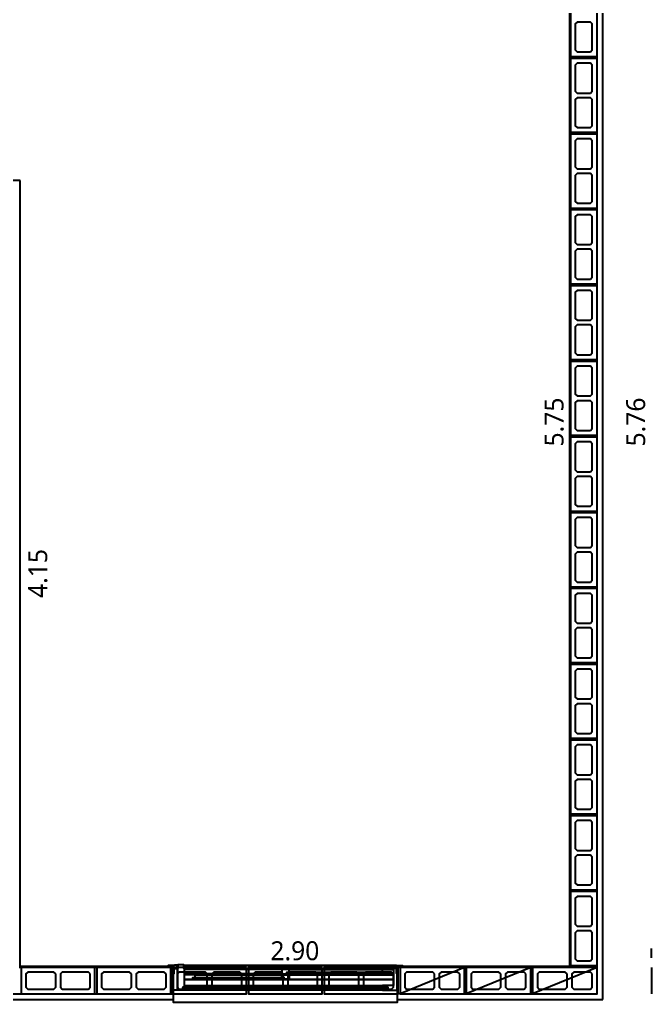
# Model space of a CAD drawing. Header units: millimetres. Extents: x -16.5 to 79.8, y -29.3 to 65.7.
# Drawn here: x 14.97 to 18.31, y -11.16 to -5.97 of the extents above; entities that cross this region are included whole.
import ezdxf

# ---------------------------------------------------------------- set-up
doc = ezdxf.new("R2010")
doc.units = ezdxf.units.MM
doc.header["$LTSCALE"] = 20
doc.linetypes.add('HIDDEN', pattern=[0.375, 0.25, -0.125])
for name, color, linetype in [('ARQ-STA - COTAS_ALVENARIA', 1, 'Continuous'), ('ARQ-STA - JANELAS', 4, 'Continuous'), ('ARQ-STA - REVESTIMENTOS', 4, 'Continuous'), ('ESTRUTURA - ARQ-STA - ALVENARIA_ESTRUTURAL', 5, 'Continuous'), ('ESTRUTURA - ARQ-STA - BLOCOS_ESTRUTURAIS', 250, 'Continuous')]:
    doc.layers.add(name, color=color, linetype=linetype)
doc.styles.add('COTAS', font='segoeuil.ttf')

msp = doc.modelspace()

# ---------------------------------------------------------------- hatches: boundary and pattern name
at = {"layer": 'ARQ-STA - JANELAS', "true_color": 0xaeeae5}
h = msp.add_hatch(color=254, dxfattribs=at)
h.dxf.hatch_style = 1
h.paths.add_polyline_path([(15.8887, -11.033), (16.364, -11.033), (16.364, -11.037), (15.8887, -11.037)])
h.paths.add_polyline_path([(16.3853, -11.0049), (16.8991, -11.0049), (16.8991, -11.0089), (16.3853, -11.0089)])

# ---------------------------------------------------------------- linework, layer by layer
at = {"layer": 'ARQ-STA - COTAS_ALVENARIA', "color": 250}
for p, q in [((18.3065, -10.93), (18.3065, -10.88)), ((18.3065, -10.98), (18.3065, -11.12)), ((18.3065, -10.98), (18.3065, -11.12))]:
    msp.add_line(p, q, dxfattribs=at)
at = {"layer": 'ARQ-STA - JANELAS', "color": 1}
for points in [[(15.7898, -10.9705), (15.757, -10.9705), (15.757, -10.975), (15.7848, -10.975), (15.7848, -11.0119), (15.7878, -11.0119), (15.7878, -10.9857), (15.8032, -10.9857), (15.8032, -10.9684), (15.7898, -10.9684)], [(15.7848, -11.1006), (15.7848, -11.0119), (15.7878, -11.0119), (15.7878, -10.9857), (15.8046, -10.9857), (15.8046, -11.1006)], [(15.8414, -10.9926), (15.8414, -11.0755), (15.861, -11.0755), (15.861, -11.0792), (15.8529, -11.0792), (15.8529, -11.0769), (15.841, -11.0769), (15.841, -11.0854), (15.833, -11.0854), (15.833, -11.0908), (15.841, -11.0908), (15.841, -11.0993), (15.8529, -11.0993), (15.8529, -11.097), (15.861, -11.097), (15.861, -11.1006), (15.8046, -11.1006), (15.8046, -10.9926), (15.806, -10.9926), (15.806, -10.9851), (15.8095, -10.9851), (15.8095, -10.9656), (15.8365, -10.9656), (15.8365, -10.9851), (15.84, -10.9851), (15.84, -10.9926)], [(16.9648, -11.1006), (16.9648, -11.0119), (16.9618, -11.0119), (16.9618, -10.9857), (16.945, -10.9857), (16.945, -11.0755), (16.8881, -11.0755), (16.8881, -11.0792), (16.8962, -11.0792), (16.8962, -11.0769), (16.9081, -11.0769), (16.9081, -11.0854), (16.9161, -11.0854), (16.9161, -11.0908), (16.9081, -11.0908), (16.9081, -11.0993), (16.8962, -11.0993), (16.8962, -11.097), (16.8881, -11.097), (16.8881, -11.1006)], [(16.9598, -10.9705), (16.9926, -10.9705), (16.9926, -10.975), (16.9648, -10.975), (16.9648, -11.0119), (16.9618, -11.0119), (16.9618, -10.9857), (16.9464, -10.9857), (16.9464, -10.9684), (16.9598, -10.9684)], [(16.394, -11.0418), (16.3556, -11.0418), (16.3556, -11.037), (16.3678, -11.037), (16.3678, -11.033), (16.3556, -11.033), (16.3556, -11.0189), (16.394, -11.0189)]]:
    msp.add_lwpolyline(points, close=True, dxfattribs=at)
at = {"layer": 'ARQ-STA - JANELAS', "color": 250, "elevation": 0.072}
for points in [[(15.8032, -10.9686), (15.8095, -10.9686)], [(15.8032, -10.9707), (15.8095, -10.9707)], [(15.8365, -10.9686), (16.9464, -10.9686)], [(15.8365, -10.9707), (16.9464, -10.9707)], [(16.394, -10.9907), (16.8881, -10.9907)], [(15.8414, -11.0441), (16.945, -11.0441)], [(16.8881, -11.0136), (16.394, -11.0136)]]:
    msp.add_lwpolyline(points, dxfattribs=at)
at = {"layer": 'ARQ-STA - JANELAS', "color": 250}
for points in [[(15.8365, -10.9841), (16.9464, -10.9841)], [(15.84, -10.9857), (16.945, -10.9857)], [(15.8982, -11.0189), (16.3556, -11.0189)], [(16.3556, -11.0418), (15.8982, -11.0418)], [(15.861, -11.0755), (16.8881, -11.0755)], [(16.8881, -11.0792), (15.861, -11.0792)], [(15.861, -11.097), (16.8881, -11.097)], [(16.8881, -11.1006), (15.861, -11.1006)], [(16.9648, -11.15), (16.9648, -11.1649), (15.7848, -11.1649), (15.7848, -11.15)]]:
    msp.add_lwpolyline(points, dxfattribs=at)
at = {"layer": 'ARQ-STA - JANELAS', "color": 250, "linetype": 'HIDDEN', "ltscale": 0.25, "elevation": 0.072}
for points in [[(16.3556, -10.9907), (15.8414, -10.9907)], [(16.3556, -11.0136), (15.8414, -11.0136)]]:
    msp.add_lwpolyline(points, dxfattribs=at)
at = {"layer": 'ARQ-STA - JANELAS', "color": 1, "elevation": 0.072}
msp.add_lwpolyline([(16.3556, -11.0136), (16.394, -11.0136), (16.394, -11.0089), (16.3819, -11.0089), (16.3819, -11.0049), (16.394, -11.0049), (16.394, -10.9907), (16.3556, -10.9907)], close=True, dxfattribs=at)
at = {"layer": 'ARQ-STA - JANELAS', "color": 1}
for points in [[(16.945, -11.0136), (16.8881, -11.0136), (16.8881, -11.0089), (16.9003, -11.0089), (16.9003, -11.0049), (16.8881, -11.0049), (16.8881, -10.9907), (16.945, -10.9907)], [(15.8414, -11.0418), (15.8982, -11.0418), (15.8982, -11.037), (15.8861, -11.037), (15.8861, -11.033), (15.8982, -11.033), (15.8982, -11.0189), (15.8414, -11.0189)]]:
    msp.add_lwpolyline(points, dxfattribs=at)
at = {"layer": 'ARQ-STA - JANELAS', "color": 250}
msp.add_lwpolyline([(15.8887, -11.033), (16.364, -11.033), (16.364, -11.037), (15.8887, -11.037)], close=True, dxfattribs=at)
at = {"layer": 'ARQ-STA - JANELAS', "color": 250, "elevation": 0.072}
msp.add_lwpolyline([(16.3853, -11.0049), (16.8991, -11.0049), (16.8991, -11.0089), (16.3853, -11.0089)], close=True, dxfattribs=at)
at = {"layer": 'ARQ-STA - JANELAS', "color": 250, "linetype": 'HIDDEN', "ltscale": 0.25}
for points in [[(16.394, -11.0189), (16.945, -11.0189)], [(16.394, -11.0418), (16.945, -11.0418)]]:
    msp.add_lwpolyline(points, dxfattribs=at)
at = {"layer": 'ARQ-STA - JANELAS'}
for points in [[(15.8427, -11.0905), (15.8333, -11.0905), (15.8333, -11.0857), (15.8427, -11.0857)], [(15.8442, -11.0915), (15.8427, -11.0915), (15.8427, -11.0847), (15.8442, -11.0847)], [(15.846, -11.092), (15.8442, -11.092), (15.8442, -11.0842), (15.846, -11.0842)], [(16.9031, -11.092), (16.9049, -11.092), (16.9049, -11.0842), (16.9031, -11.0842)], [(16.9049, -11.0915), (16.9064, -11.0915), (16.9064, -11.0847), (16.9049, -11.0847)], [(16.9064, -11.0905), (16.9159, -11.0905), (16.9159, -11.0857), (16.9064, -11.0857)]]:
    msp.add_lwpolyline(points, dxfattribs=at)
msp.add_lwpolyline([(16.9031, -11.0833), (15.846, -11.0833), (15.846, -11.0922), (16.9031, -11.0922)], close=True, dxfattribs=at)
at = {"layer": 'ARQ-STA - REVESTIMENTOS'}
for p, q in [((18.0498, -11.15), (18.0498, -5.05)), ((17.8748, -5.225), (17.8748, -10.975)), ((14.9748, -6.825), (13.6248, -6.825)), ((14.9748, -10.975), (14.9748, -6.825)), ((15.7848, -10.975), (14.9748, -10.975)), ((15.7698, -10.98), (15.7848, -10.98)), ((15.7848, -11.15), (15.7848, -10.975)), ((17.8748, -10.975), (16.9648, -10.975)), ((16.9648, -10.975), (16.9648, -11.15)), ((16.9798, -10.98), (16.9648, -10.98)), ((14.1148, -11.15), (15.7848, -11.15)), ((15.7698, -11.12), (15.7848, -11.12)), ((16.9798, -11.12), (16.9648, -11.12)), ((16.9648, -11.15), (18.0498, -11.15))]:
    msp.add_line(p, q, dxfattribs=at)
at = {"layer": 'ESTRUTURA - ARQ-STA - ALVENARIA_ESTRUTURAL'}
for p, q in [((18.0199, -11.12), (18.0199, -5.08)), ((17.8799, -5.22), (17.8799, -10.98)), ((15.7699, -10.98), (14.9699, -10.98)), ((15.7699, -11.12), (15.7699, -10.98)), ((16.9799, -10.98), (16.9799, -11.12)), ((17.8799, -10.98), (16.9799, -10.98)), ((14.1299, -11.12), (15.7699, -11.12)), ((16.9799, -11.12), (18.0199, -11.12))]:
    msp.add_line(p, q, dxfattribs=at)
at = {"layer": 'ESTRUTURA - ARQ-STA - BLOCOS_ESTRUTURAIS'}
for p, q in [((17.3199, -10.98), (16.9799, -11.12)), ((17.6699, -10.98), (17.3299, -11.12)), ((18.0199, -10.98), (17.6799, -11.12))]:
    msp.add_line(p, q, dxfattribs=at)
for points in [[(18.0199, -6.17), (18.0199, -5.78), (17.8799, -5.78), (17.8799, -6.17), (18.0199, -6.17)], [(17.9849, -6.145), (17.9949, -6.135), (17.9949, -5.9975), (17.9849, -5.9875), (17.9149, -5.9875), (17.9049, -5.9975), (17.9049, -6.135), (17.9149, -6.145), (17.9849, -6.145)], [(18.0199, -6.57), (18.0199, -6.18), (17.8799, -6.18), (17.8799, -6.57), (18.0199, -6.57)], [(17.9849, -6.3625), (17.9949, -6.3525), (17.9949, -6.215), (17.9849, -6.205), (17.9149, -6.205), (17.9049, -6.215), (17.9049, -6.3525), (17.9149, -6.3625), (17.9849, -6.3625)], [(17.9849, -6.545), (17.9949, -6.535), (17.9949, -6.3975), (17.9849, -6.3875), (17.9149, -6.3875), (17.9049, -6.3975), (17.9049, -6.535), (17.9149, -6.545), (17.9849, -6.545)], [(18.0199, -6.97), (18.0199, -6.58), (17.8799, -6.58), (17.8799, -6.97), (18.0199, -6.97)], [(17.9849, -6.7625), (17.9949, -6.7525), (17.9949, -6.615), (17.9849, -6.605), (17.9149, -6.605), (17.9049, -6.615), (17.9049, -6.7525), (17.9149, -6.7625), (17.9849, -6.7625)], [(17.9149, -6.605), (17.9049, -6.615), (17.9049, -6.7525), (17.9149, -6.7625), (17.9849, -6.7625), (17.9949, -6.7525), (17.9949, -6.615), (17.9849, -6.605), (17.9149, -6.605)], [(17.9849, -6.945), (17.9949, -6.935), (17.9949, -6.7975), (17.9849, -6.7875), (17.9149, -6.7875), (17.9049, -6.7975), (17.9049, -6.935), (17.9149, -6.945), (17.9849, -6.945)], [(18.0199, -7.37), (18.0199, -6.98), (17.8799, -6.98), (17.8799, -7.37), (18.0199, -7.37)], [(17.9849, -7.1625), (17.9949, -7.1525), (17.9949, -7.015), (17.9849, -7.005), (17.9149, -7.005), (17.9049, -7.015), (17.9049, -7.1525), (17.9149, -7.1625), (17.9849, -7.1625)], [(17.9849, -7.345), (17.9949, -7.335), (17.9949, -7.1975), (17.9849, -7.1875), (17.9149, -7.1875), (17.9049, -7.1975), (17.9049, -7.335), (17.9149, -7.345), (17.9849, -7.345)], [(18.0199, -7.77), (18.0199, -7.38), (17.8799, -7.38), (17.8799, -7.77), (18.0199, -7.77)], [(17.9849, -7.5625), (17.9949, -7.5525), (17.9949, -7.415), (17.9849, -7.405), (17.9149, -7.405), (17.9049, -7.415), (17.9049, -7.5525), (17.9149, -7.5625), (17.9849, -7.5625)], [(17.9149, -7.405), (17.9049, -7.415), (17.9049, -7.5525), (17.9149, -7.5625), (17.9849, -7.5625), (17.9949, -7.5525), (17.9949, -7.415), (17.9849, -7.405), (17.9149, -7.405)], [(17.9849, -7.745), (17.9949, -7.735), (17.9949, -7.5975), (17.9849, -7.5875), (17.9149, -7.5875), (17.9049, -7.5975), (17.9049, -7.735), (17.9149, -7.745), (17.9849, -7.745)], [(18.0199, -8.17), (18.0199, -7.78), (17.8799, -7.78), (17.8799, -8.17), (18.0199, -8.17)], [(17.9849, -7.9625), (17.9949, -7.9525), (17.9949, -7.815), (17.9849, -7.805), (17.9149, -7.805), (17.9049, -7.815), (17.9049, -7.9525), (17.9149, -7.9625), (17.9849, -7.9625)], [(17.9849, -8.145), (17.9949, -8.135), (17.9949, -7.9975), (17.9849, -7.9875), (17.9149, -7.9875), (17.9049, -7.9975), (17.9049, -8.135), (17.9149, -8.145), (17.9849, -8.145)], [(18.0199, -8.57), (18.0199, -8.18), (17.8799, -8.18), (17.8799, -8.57), (18.0199, -8.57)], [(17.9849, -8.3625), (17.9949, -8.3525), (17.9949, -8.215), (17.9849, -8.205), (17.9149, -8.205), (17.9049, -8.215), (17.9049, -8.3525), (17.9149, -8.3625), (17.9849, -8.3625)], [(17.9849, -8.545), (17.9949, -8.535), (17.9949, -8.3975), (17.9849, -8.3875), (17.9149, -8.3875), (17.9049, -8.3975), (17.9049, -8.535), (17.9149, -8.545), (17.9849, -8.545)], [(18.0199, -8.97), (18.0199, -8.58), (17.8799, -8.58), (17.8799, -8.97), (18.0199, -8.97)], [(17.9849, -8.7625), (17.9949, -8.7525), (17.9949, -8.615), (17.9849, -8.605), (17.9149, -8.605), (17.9049, -8.615), (17.9049, -8.7525), (17.9149, -8.7625), (17.9849, -8.7625)], [(17.9149, -8.605), (17.9049, -8.615), (17.9049, -8.7525), (17.9149, -8.7625), (17.9849, -8.7625), (17.9949, -8.7525), (17.9949, -8.615), (17.9849, -8.605), (17.9149, -8.605)], [(17.9849, -8.945), (17.9949, -8.935), (17.9949, -8.7975), (17.9849, -8.7875), (17.9149, -8.7875), (17.9049, -8.7975), (17.9049, -8.935), (17.9149, -8.945), (17.9849, -8.945)], [(18.0199, -9.37), (18.0199, -8.98), (17.8799, -8.98), (17.8799, -9.37), (18.0199, -9.37)], [(17.9849, -9.1625), (17.9949, -9.1525), (17.9949, -9.015), (17.9849, -9.005), (17.9149, -9.005), (17.9049, -9.015), (17.9049, -9.1525), (17.9149, -9.1625), (17.9849, -9.1625)], [(17.9849, -9.345), (17.9949, -9.335), (17.9949, -9.1975), (17.9849, -9.1875), (17.9149, -9.1875), (17.9049, -9.1975), (17.9049, -9.335), (17.9149, -9.345), (17.9849, -9.345)], [(18.0199, -9.77), (18.0199, -9.38), (17.8799, -9.38), (17.8799, -9.77), (18.0199, -9.77)], [(17.9849, -9.5625), (17.9949, -9.5525), (17.9949, -9.415), (17.9849, -9.405), (17.9149, -9.405), (17.9049, -9.415), (17.9049, -9.5525), (17.9149, -9.5625), (17.9849, -9.5625)], [(17.9149, -9.405), (17.9049, -9.415), (17.9049, -9.5525), (17.9149, -9.5625), (17.9849, -9.5625), (17.9949, -9.5525), (17.9949, -9.415), (17.9849, -9.405), (17.9149, -9.405)], [(17.9849, -9.745), (17.9949, -9.735), (17.9949, -9.5975), (17.9849, -9.5875), (17.9149, -9.5875), (17.9049, -9.5975), (17.9049, -9.735), (17.9149, -9.745), (17.9849, -9.745)], [(18.0199, -10.17), (18.0199, -9.78), (17.8799, -9.78), (17.8799, -10.17), (18.0199, -10.17)], [(17.9849, -9.9625), (17.9949, -9.9525), (17.9949, -9.815), (17.9849, -9.805), (17.9149, -9.805), (17.9049, -9.815), (17.9049, -9.9525), (17.9149, -9.9625), (17.9849, -9.9625)], [(17.9849, -10.145), (17.9949, -10.135), (17.9949, -9.9975), (17.9849, -9.9875), (17.9149, -9.9875), (17.9049, -9.9975), (17.9049, -10.135), (17.9149, -10.145), (17.9849, -10.145)], [(18.0199, -10.57), (18.0199, -10.18), (17.8799, -10.18), (17.8799, -10.57), (18.0199, -10.57)], [(17.9849, -10.3625), (17.9949, -10.3525), (17.9949, -10.215), (17.9849, -10.205), (17.9149, -10.205), (17.9049, -10.215), (17.9049, -10.3525), (17.9149, -10.3625), (17.9849, -10.3625)], [(17.9149, -10.205), (17.9049, -10.215), (17.9049, -10.3525), (17.9149, -10.3625), (17.9849, -10.3625), (17.9949, -10.3525), (17.9949, -10.215), (17.9849, -10.205), (17.9149, -10.205)], [(17.9849, -10.545), (17.9949, -10.535), (17.9949, -10.3975), (17.9849, -10.3875), (17.9149, -10.3875), (17.9049, -10.3975), (17.9049, -10.535), (17.9149, -10.545), (17.9849, -10.545)], [(18.0199, -10.97), (18.0199, -10.58), (17.8799, -10.58), (17.8799, -10.97), (18.0199, -10.97)], [(17.9849, -10.7625), (17.9949, -10.7525), (17.9949, -10.615), (17.9849, -10.605), (17.9149, -10.605), (17.9049, -10.615), (17.9049, -10.7525), (17.9149, -10.7625), (17.9849, -10.7625)], [(17.9849, -10.945), (17.9949, -10.935), (17.9949, -10.7975), (17.9849, -10.7875), (17.9149, -10.7875), (17.9049, -10.7975), (17.9049, -10.935), (17.9149, -10.945), (17.9849, -10.945)], [(15.3699, -10.98), (14.9799, -10.98), (14.9799, -11.12), (15.3699, -11.12), (15.3699, -10.98)], [(15.7699, -10.98), (15.3799, -10.98), (15.3799, -11.12), (15.7699, -11.12), (15.7699, -10.98)], [(16.1699, -10.98), (15.7799, -10.98), (15.7799, -11.12), (16.1699, -11.12), (16.1699, -10.98)], [(16.5699, -10.98), (16.1799, -10.98), (16.1799, -11.12), (16.5699, -11.12), (16.5699, -10.98)], [(16.9699, -10.98), (16.5799, -10.98), (16.5799, -11.12), (16.9699, -11.12), (16.9699, -10.98)], [(17.3199, -10.98), (16.9799, -10.98), (16.9799, -11.12), (17.3199, -11.12), (17.3199, -10.98)], [(17.6699, -10.98), (17.3299, -10.98), (17.3299, -11.12), (17.6699, -11.12), (17.6699, -10.98)], [(18.0199, -10.98), (17.6799, -10.98), (17.6799, -11.12), (18.0199, -11.12), (18.0199, -10.98)], [(15.1624, -11.015), (15.1524, -11.005), (15.0149, -11.005), (15.0049, -11.015), (15.0049, -11.085), (15.0149, -11.095), (15.1524, -11.095), (15.1624, -11.085), (15.1624, -11.015)], [(15.3449, -11.015), (15.3349, -11.005), (15.1974, -11.005), (15.1874, -11.015), (15.1874, -11.085), (15.1974, -11.095), (15.3349, -11.095), (15.3449, -11.085), (15.3449, -11.015)], [(15.5624, -11.015), (15.5524, -11.005), (15.4149, -11.005), (15.4049, -11.015), (15.4049, -11.085), (15.4149, -11.095), (15.5524, -11.095), (15.5624, -11.085), (15.5624, -11.015)], [(15.7449, -11.015), (15.7349, -11.005), (15.5974, -11.005), (15.5874, -11.015), (15.5874, -11.085), (15.5974, -11.095), (15.7349, -11.095), (15.7449, -11.085), (15.7449, -11.015)], [(15.9624, -11.015), (15.9524, -11.005), (15.8149, -11.005), (15.8049, -11.015), (15.8049, -11.085), (15.8149, -11.095), (15.9524, -11.095), (15.9624, -11.085), (15.9624, -11.015)], [(16.1449, -11.015), (16.1349, -11.005), (15.9974, -11.005), (15.9874, -11.015), (15.9874, -11.085), (15.9974, -11.095), (16.1349, -11.095), (16.1449, -11.085), (16.1449, -11.015)], [(16.3624, -11.015), (16.3524, -11.005), (16.2149, -11.005), (16.2049, -11.015), (16.2049, -11.085), (16.2149, -11.095), (16.3524, -11.095), (16.3624, -11.085), (16.3624, -11.015)], [(16.5449, -11.015), (16.5349, -11.005), (16.3974, -11.005), (16.3874, -11.015), (16.3874, -11.085), (16.3974, -11.095), (16.5349, -11.095), (16.5449, -11.085), (16.5449, -11.015)], [(16.7624, -11.015), (16.7524, -11.005), (16.6149, -11.005), (16.6049, -11.015), (16.6049, -11.085), (16.6149, -11.095), (16.7524, -11.095), (16.7624, -11.085), (16.7624, -11.015)], [(16.9449, -11.015), (16.9349, -11.005), (16.7974, -11.005), (16.7874, -11.015), (16.7874, -11.085), (16.7974, -11.095), (16.9349, -11.095), (16.9449, -11.085), (16.9449, -11.015)], [(17.1624, -11.015), (17.1524, -11.005), (17.0149, -11.005), (17.0049, -11.015), (17.0049, -11.085), (17.0149, -11.095), (17.1524, -11.095), (17.1624, -11.085), (17.1624, -11.015)], [(17.2949, -11.015), (17.2849, -11.005), (17.1974, -11.005), (17.1874, -11.015), (17.1874, -11.085), (17.1974, -11.095), (17.2849, -11.095), (17.2949, -11.085), (17.2949, -11.015)], [(17.5124, -11.015), (17.5024, -11.005), (17.3649, -11.005), (17.3549, -11.015), (17.3549, -11.085), (17.3649, -11.095), (17.5024, -11.095), (17.5124, -11.085), (17.5124, -11.015)], [(17.6449, -11.015), (17.6349, -11.005), (17.5474, -11.005), (17.5374, -11.015), (17.5374, -11.085), (17.5474, -11.095), (17.6349, -11.095), (17.6449, -11.085), (17.6449, -11.015)], [(17.8624, -11.015), (17.8524, -11.005), (17.7149, -11.005), (17.7049, -11.015), (17.7049, -11.085), (17.7149, -11.095), (17.8524, -11.095), (17.8624, -11.085), (17.8624, -11.015)], [(17.9949, -11.015), (17.9849, -11.005), (17.8974, -11.005), (17.8874, -11.015), (17.8874, -11.085), (17.8974, -11.095), (17.9849, -11.095), (17.9949, -11.085), (17.9949, -11.015)]]:
    msp.add_lwpolyline(points, dxfattribs=at)

# ---------------------------------------------------------------- texts
at = {"layer": 'ARQ-STA - COTAS_ALVENARIA', "color": 1, "char_height": 0.1, "attachment_point": 5, "rotation": 90, "style": 'COTAS'}
for s, insert in [('5.75', (17.7939, -8.1)), ('5.76', (18.2248, -8.1)), ('4.15', (15.0686, -8.9))]:
    msp.add_mtext(s, dxfattribs=dict(at, insert=insert))
at = {"layer": 'ARQ-STA - COTAS_ALVENARIA', "color": 1, "insert": (16.4248, -10.8933), "char_height": 0.1, "attachment_point": 5, "style": 'COTAS'}
msp.add_mtext('2.90', dxfattribs=at)

doc.saveas('drawing.dxf')
